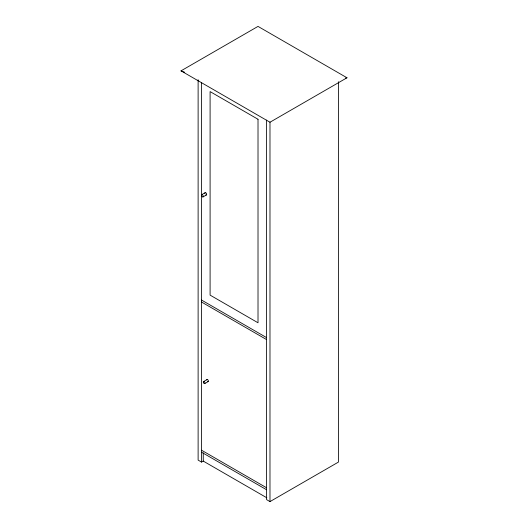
<?xml version="1.0" encoding="UTF-8"?>
<svg xmlns="http://www.w3.org/2000/svg" width="528" height="528" viewBox="0 0 528 528"><rect width="100%" height="100%" fill="white"/><g stroke="black" fill="none" stroke-linecap="round" stroke-linejoin="round"><path stroke-width="0.79" d="M181.012 70.858L258.014 26.4L346.988 77.774L269.986 122.232L181.012 70.858L184.675 72.27M201.703 194.687L205.121 192.713M202.99 196.918L206.408 194.938M203.564 381.566L206.989 379.592M204.725 383.579L208.144 381.605M198.119 79.748L198.119 460.106L201.544 462.086L203.254 461.096L266.864 497.818M266.567 120.094L266.567 499.627L269.986 501.6L338.435 462.086L338.435 81.721M345.523 78.052L346.988 77.774M201.544 300.062L266.567 337.603M201.544 302.036L266.567 339.577M201.544 450.226L266.567 487.766M201.544 452.206L266.567 489.746M269.986 122.067L269.986 501.6M203.254 452.859L203.254 461.096M201.544 82.553L201.544 462.086M206.771 379.896A1.162 0.673 60 0 1 207.709 379.744A1.162 0.673 60 0 1 208.382 381.15A1.162 0.673 60 0 1 207.563 381.546M204.89 193.591A1.287 0.746 60 0 1 205.61 192.7A1.287 0.746 60 0 1 206.672 194.258A1.287 0.746 60 0 1 205.768 194.878M258.014 119.269L210.098 91.601L210.098 295.119L258.014 322.78L258.014 119.269M203.326 382.1A1.162 0.673 60 0 0 204.554 383.632A1.162 0.673 60 0 0 204.554 381.988A1.162 0.673 60 0 0 203.326 382.1M201.432 195.274A1.287 0.746 60 0 0 202.798 196.97A1.287 0.746 60 0 0 202.798 195.155A1.287 0.746 60 0 0 201.432 195.274"/></g></svg>
